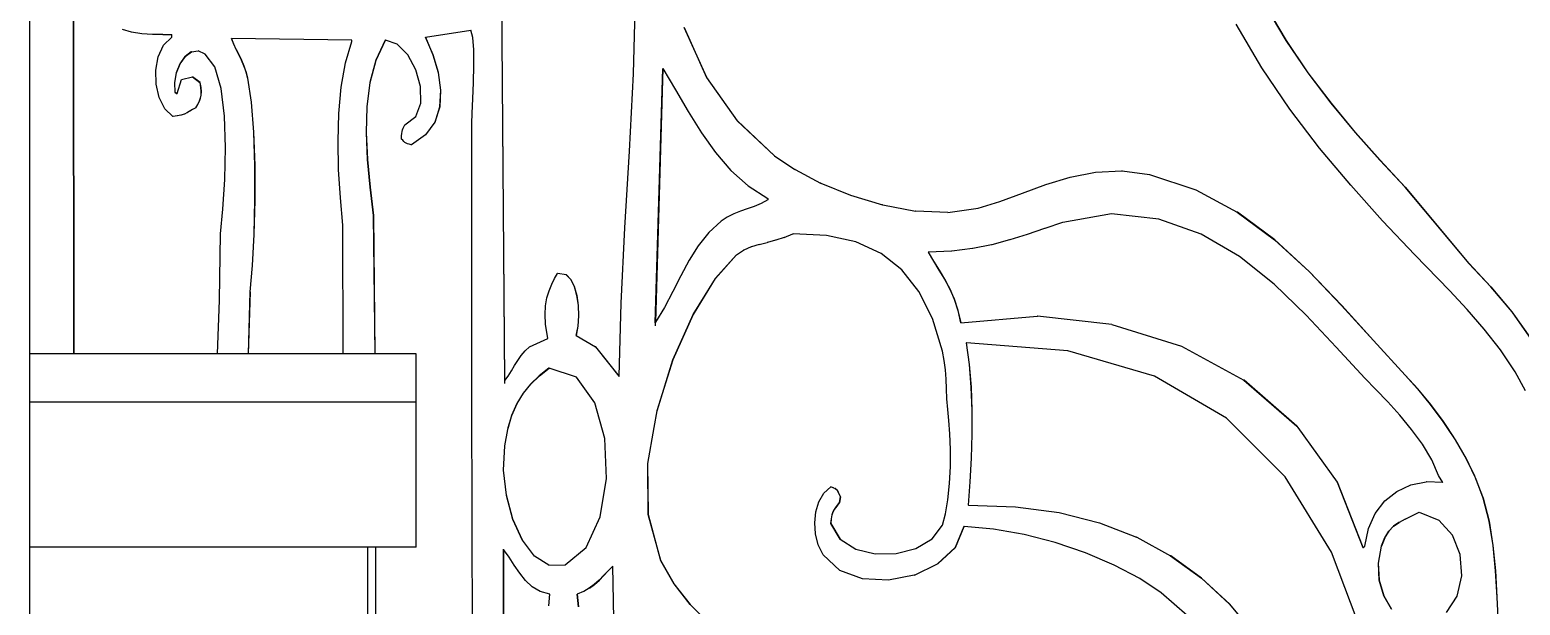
# Model space of a CAD drawing. Header units: inches. Extents: x 1397 to 20304, y -27267 to -746.
# Drawn here: x 14226.23 to 14241.66, y -21177.21 to -21171.26 of the extents above; entities that cross this region are included whole.
import ezdxf

# ---------------------------------------------------------------- set-up
doc = ezdxf.new("R2010")
doc.units = ezdxf.units.IN
doc.header["$LTSCALE"] = 17
doc.header["$MEASUREMENT"] = 0
doc.layers.add('25 BOT BAR', color=12, linetype='Continuous', lineweight=25)

msp = doc.modelspace()

# ---------------------------------------------------------------- linework, layer by layer
for p, q in [((14226.234, -21189.111), (14226.234, -21165.111)), ((14226.683, -21165.704), (14226.688, -21174.611)), ((14226.69, -21174.611), (14226.685, -21165.704)), ((14231.103, -21169.064), (14231.148, -21174.89)), ((14231.15, -21174.887), (14231.105, -21169.064)), ((14232.483, -21171.71), (14232.504, -21170.909)), ((14239.032, -21171.017), (14239.24, -21171.368)), ((14239.242, -21171.368), (14239.034, -21171.017)), ((14238.988, -21171.649), (14238.722, -21171.197)), ((14227.288, -21171.282), (14227.194, -21171.252)), ((14227.394, -21171.299), (14227.288, -21171.282)), ((14227.504, -21171.306), (14227.394, -21171.299)), ((14227.61, -21171.306), (14227.504, -21171.306)), ((14227.612, -21171.306), (14227.61, -21171.306)), ((14227.612, -21171.306), (14227.704, -21171.303)), ((14227.617, -21171.415), (14227.704, -21171.333)), ((14227.704, -21171.333), (14227.704, -21171.303)), ((14228.321, -21171.347), (14228.344, -21171.404)), ((14228.323, -21171.347), (14228.321, -21171.347)), ((14228.346, -21171.404), (14228.323, -21171.347)), ((14229.566, -21171.362), (14228.323, -21171.347)), ((14229.566, -21171.377), (14229.566, -21171.362)), ((14229.914, -21171.362), (14229.815, -21171.569)), ((14229.818, -21171.569), (14229.916, -21171.362)), ((14229.916, -21171.362), (14229.914, -21171.362)), ((14230.037, -21171.403), (14229.916, -21171.362)), ((14230.331, -21171.333), (14230.329, -21171.333)), ((14230.329, -21171.333), (14230.408, -21171.514)), ((14230.331, -21171.333), (14230.8, -21171.259)), ((14230.41, -21171.514), (14230.331, -21171.333)), ((14230.821, -21171.334), (14230.8, -21171.259)), ((14230.831, -21171.462), (14230.821, -21171.334)), ((14233.007, -21171.233), (14233.24, -21171.749)), ((14233.242, -21171.749), (14233.009, -21171.233)), ((14227.562, -21171.534), (14227.617, -21171.415)), ((14227.906, -21171.485), (14227.841, -21171.533)), ((14227.844, -21171.533), (14227.908, -21171.485)), ((14227.908, -21171.485), (14227.906, -21171.485)), ((14227.908, -21171.485), (14227.977, -21171.474)), ((14228.051, -21171.508), (14227.977, -21171.474)), ((14228.15, -21171.639), (14228.051, -21171.508)), ((14228.344, -21171.404), (14228.37, -21171.459)), ((14228.346, -21171.404), (14228.344, -21171.404)), ((14228.372, -21171.459), (14228.346, -21171.404)), ((14228.37, -21171.459), (14228.397, -21171.513)), ((14228.372, -21171.459), (14228.37, -21171.459)), ((14228.399, -21171.513), (14228.372, -21171.459)), ((14228.397, -21171.513), (14228.424, -21171.569)), ((14228.399, -21171.513), (14228.397, -21171.513)), ((14228.426, -21171.569), (14228.399, -21171.513)), ((14229.501, -21171.597), (14229.566, -21171.377)), ((14230.146, -21171.514), (14230.037, -21171.403)), ((14230.23, -21171.669), (14230.146, -21171.514)), ((14230.41, -21171.514), (14230.408, -21171.514)), ((14230.408, -21171.514), (14230.462, -21171.699)), ((14230.464, -21171.699), (14230.41, -21171.514)), ((14230.832, -21171.624), (14230.831, -21171.462)), ((14239.242, -21171.368), (14239.24, -21171.368)), ((14239.24, -21171.368), (14239.465, -21171.701)), ((14239.467, -21171.701), (14239.242, -21171.368)), ((14227.537, -21171.673), (14227.562, -21171.534)), ((14227.788, -21171.607), (14227.75, -21171.7)), ((14227.753, -21171.7), (14227.79, -21171.607)), ((14227.841, -21171.533), (14227.788, -21171.607)), ((14227.79, -21171.607), (14227.788, -21171.607)), ((14227.79, -21171.607), (14227.844, -21171.533)), ((14227.844, -21171.533), (14227.841, -21171.533)), ((14228.214, -21171.863), (14228.15, -21171.639)), ((14228.424, -21171.569), (14228.449, -21171.628)), ((14228.426, -21171.569), (14228.424, -21171.569)), ((14228.451, -21171.628), (14228.426, -21171.569)), ((14228.449, -21171.628), (14228.471, -21171.69)), ((14228.451, -21171.628), (14228.449, -21171.628)), ((14228.473, -21171.69), (14228.451, -21171.628)), ((14229.458, -21171.848), (14229.501, -21171.597)), ((14229.815, -21171.569), (14229.754, -21171.801)), ((14229.756, -21171.801), (14229.818, -21171.569)), ((14229.818, -21171.569), (14229.815, -21171.569)), ((14230.279, -21171.844), (14230.23, -21171.669)), ((14230.828, -21171.8), (14230.832, -21171.624)), ((14232.708, -21174.288), (14232.786, -21171.655)), ((14232.788, -21171.658), (14232.711, -21174.284)), ((14232.786, -21171.655), (14232.788, -21171.658)), ((14232.788, -21171.658), (14232.919, -21171.879)), ((14239.278, -21172.076), (14238.988, -21171.649)), ((14227.541, -21171.819), (14227.537, -21171.673)), ((14227.572, -21171.958), (14227.541, -21171.819)), ((14227.75, -21171.7), (14227.732, -21171.802)), ((14227.732, -21171.802), (14227.737, -21171.904)), ((14227.734, -21171.802), (14227.732, -21171.802)), ((14227.734, -21171.802), (14227.753, -21171.7)), ((14227.74, -21171.904), (14227.734, -21171.802)), ((14227.753, -21171.7), (14227.75, -21171.7)), ((14227.76, -21171.917), (14227.805, -21171.772)), ((14227.805, -21171.772), (14227.917, -21171.742)), ((14227.917, -21171.742), (14227.995, -21171.801)), ((14227.919, -21171.742), (14227.917, -21171.742)), ((14227.998, -21171.801), (14227.919, -21171.742)), ((14227.995, -21171.801), (14228.004, -21171.853)), ((14227.998, -21171.801), (14227.995, -21171.801)), ((14228.006, -21171.853), (14227.998, -21171.801)), ((14228.471, -21171.69), (14228.489, -21171.757)), ((14228.473, -21171.69), (14228.471, -21171.69)), ((14228.491, -21171.757), (14228.473, -21171.69)), ((14228.489, -21171.757), (14228.527, -21172.006)), ((14228.491, -21171.757), (14228.489, -21171.757)), ((14228.529, -21172.006), (14228.491, -21171.757)), ((14229.754, -21171.801), (14229.722, -21172.052)), ((14229.725, -21172.052), (14229.756, -21171.801)), ((14229.756, -21171.801), (14229.754, -21171.801)), ((14230.464, -21171.699), (14230.462, -21171.699)), ((14230.462, -21171.699), (14230.487, -21171.882)), ((14230.49, -21171.882), (14230.464, -21171.699)), ((14230.821, -21171.972), (14230.828, -21171.8)), ((14232.442, -21172.512), (14232.483, -21171.71)), ((14233.24, -21171.749), (14233.558, -21172.198)), ((14233.242, -21171.749), (14233.24, -21171.749)), ((14233.56, -21172.198), (14233.242, -21171.749)), ((14239.465, -21171.701), (14239.705, -21172.017)), ((14239.467, -21171.701), (14239.465, -21171.701)), ((14239.707, -21172.017), (14239.467, -21171.701)), ((14227.631, -21172.074), (14227.572, -21171.958)), ((14227.74, -21171.904), (14227.737, -21171.904)), ((14227.76, -21171.917), (14227.74, -21171.904)), ((14227.74, -21171.904), (14227.76, -21171.918)), ((14227.76, -21171.918), (14227.76, -21171.917)), ((14227.999, -21171.965), (14227.987, -21171.996)), ((14227.989, -21171.996), (14228.001, -21171.965)), ((14228.005, -21171.932), (14227.999, -21171.965)), ((14228.001, -21171.965), (14227.999, -21171.965)), ((14228.001, -21171.965), (14228.008, -21171.932)), ((14228.004, -21171.853), (14228.007, -21171.896)), ((14228.006, -21171.853), (14228.004, -21171.853)), ((14228.007, -21171.896), (14228.005, -21171.932)), ((14228.008, -21171.932), (14228.005, -21171.932)), ((14228.009, -21171.896), (14228.006, -21171.853)), ((14228.009, -21171.896), (14228.007, -21171.896)), ((14228.008, -21171.932), (14228.009, -21171.896)), ((14228.248, -21172.151), (14228.214, -21171.863)), ((14229.433, -21172.122), (14229.458, -21171.848)), ((14230.283, -21172.014), (14230.279, -21171.844)), ((14230.487, -21171.882), (14230.478, -21172.055)), ((14230.48, -21172.055), (14230.49, -21171.882)), ((14230.49, -21171.882), (14230.487, -21171.882)), ((14230.814, -21172.12), (14230.821, -21171.972)), ((14232.919, -21171.879), (14233.051, -21172.103)), ((14227.715, -21172.152), (14227.631, -21172.074)), ((14227.831, -21172.128), (14227.802, -21172.14)), ((14227.834, -21172.128), (14227.831, -21172.128)), ((14227.86, -21172.114), (14227.834, -21172.128)), ((14227.862, -21172.114), (14227.86, -21172.114)), ((14227.888, -21172.098), (14227.862, -21172.114)), ((14227.89, -21172.098), (14227.888, -21172.098)), ((14227.917, -21172.081), (14227.89, -21172.098)), ((14227.919, -21172.081), (14227.917, -21172.081)), ((14227.951, -21172.065), (14227.919, -21172.081)), ((14227.971, -21172.029), (14227.951, -21172.065)), ((14227.953, -21172.065), (14227.951, -21172.065)), ((14227.953, -21172.065), (14227.973, -21172.029)), ((14227.987, -21171.996), (14227.971, -21172.029)), ((14227.973, -21172.029), (14227.971, -21172.029)), ((14227.973, -21172.029), (14227.989, -21171.996)), ((14227.989, -21171.996), (14227.987, -21171.996)), ((14228.527, -21172.006), (14228.551, -21172.314)), ((14228.529, -21172.006), (14228.527, -21172.006)), ((14228.553, -21172.314), (14228.529, -21172.006)), ((14229.425, -21172.409), (14229.433, -21172.122)), ((14229.722, -21172.052), (14229.716, -21172.32)), ((14229.718, -21172.32), (14229.725, -21172.052)), ((14229.725, -21172.052), (14229.722, -21172.052)), ((14230.232, -21172.154), (14230.283, -21172.014)), ((14230.478, -21172.055), (14230.427, -21172.211)), ((14230.43, -21172.211), (14230.48, -21172.055)), ((14230.48, -21172.055), (14230.478, -21172.055)), ((14230.811, -21172.226), (14230.814, -21172.12)), ((14233.051, -21172.103), (14233.186, -21172.321)), ((14239.587, -21172.48), (14239.278, -21172.076)), ((14239.707, -21172.017), (14239.705, -21172.017)), ((14239.705, -21172.017), (14239.954, -21172.319)), ((14239.957, -21172.319), (14239.707, -21172.017)), ((14227.717, -21172.152), (14227.715, -21172.152)), ((14227.761, -21172.148), (14227.717, -21172.152)), ((14227.764, -21172.148), (14227.761, -21172.148)), ((14227.799, -21172.14), (14227.764, -21172.148)), ((14227.802, -21172.14), (14227.799, -21172.14)), ((14228.259, -21172.475), (14228.248, -21172.151)), ((14230.093, -21172.29), (14230.099, -21172.275)), ((14230.099, -21172.275), (14230.107, -21172.259)), ((14230.107, -21172.259), (14230.116, -21172.24)), ((14230.116, -21172.24), (14230.232, -21172.154)), ((14230.427, -21172.211), (14230.331, -21172.343)), ((14230.333, -21172.343), (14230.43, -21172.211)), ((14230.43, -21172.211), (14230.427, -21172.211)), ((14230.811, -21175.08), (14230.811, -21172.226)), ((14233.558, -21172.198), (14233.942, -21172.562)), ((14233.56, -21172.198), (14233.558, -21172.198)), ((14233.944, -21172.562), (14233.56, -21172.198)), ((14228.551, -21172.314), (14228.562, -21172.66)), ((14228.553, -21172.314), (14228.551, -21172.314)), ((14228.565, -21172.66), (14228.553, -21172.314)), ((14229.431, -21172.703), (14229.425, -21172.409)), ((14229.718, -21172.32), (14229.716, -21172.32)), ((14229.716, -21172.32), (14229.729, -21172.599)), ((14229.731, -21172.599), (14229.718, -21172.32)), ((14230.082, -21172.387), (14230.083, -21172.353)), ((14230.095, -21172.4), (14230.082, -21172.387)), ((14230.083, -21172.353), (14230.085, -21172.328)), ((14230.085, -21172.328), (14230.089, -21172.307)), ((14230.089, -21172.307), (14230.093, -21172.29)), ((14230.107, -21172.412), (14230.095, -21172.4)), ((14230.118, -21172.421), (14230.107, -21172.412)), ((14230.129, -21172.429), (14230.118, -21172.421)), ((14230.143, -21172.435), (14230.129, -21172.429)), ((14230.161, -21172.441), (14230.143, -21172.435)), ((14230.183, -21172.445), (14230.161, -21172.441)), ((14230.331, -21172.343), (14230.185, -21172.445)), ((14230.333, -21172.343), (14230.331, -21172.343)), ((14233.186, -21172.321), (14233.331, -21172.526)), ((14239.954, -21172.319), (14240.211, -21172.607)), ((14239.957, -21172.319), (14239.954, -21172.319)), ((14240.213, -21172.607), (14239.957, -21172.319)), ((14228.252, -21172.805), (14228.259, -21172.475)), ((14230.185, -21172.445), (14230.183, -21172.445)), ((14232.395, -21173.307), (14232.442, -21172.512)), ((14233.331, -21172.526), (14233.49, -21172.712)), ((14233.944, -21172.562), (14233.942, -21172.562)), ((14233.944, -21172.562), (14234.153, -21172.703)), ((14239.909, -21172.865), (14239.587, -21172.48)), ((14228.562, -21172.66), (14228.563, -21173.021)), ((14228.565, -21172.66), (14228.562, -21172.66)), ((14228.565, -21173.021), (14228.565, -21172.66)), ((14229.449, -21172.996), (14229.431, -21172.703)), ((14229.731, -21172.599), (14229.729, -21172.599)), ((14229.729, -21172.599), (14229.756, -21172.886)), ((14229.758, -21172.886), (14229.731, -21172.599)), ((14233.49, -21172.712), (14233.67, -21172.872)), ((14234.156, -21172.703), (14234.153, -21172.703)), ((14234.156, -21172.703), (14234.421, -21172.842)), ((14237.006, -21172.781), (14237.268, -21172.728)), ((14237.268, -21172.728), (14237.54, -21172.715)), ((14237.542, -21172.715), (14237.54, -21172.715)), ((14237.542, -21172.715), (14237.824, -21172.753)), ((14237.826, -21172.753), (14237.824, -21172.753)), ((14237.826, -21172.753), (14238.305, -21172.913)), ((14240.213, -21172.607), (14240.211, -21172.607)), ((14240.211, -21172.607), (14240.471, -21172.884)), ((14240.474, -21172.884), (14240.213, -21172.607)), ((14228.233, -21173.112), (14228.252, -21172.805)), ((14229.756, -21172.886), (14229.791, -21173.177)), ((14229.758, -21172.886), (14229.756, -21172.886)), ((14229.793, -21173.177), (14229.758, -21172.886)), ((14233.67, -21172.872), (14233.874, -21173.001)), ((14234.423, -21172.842), (14234.421, -21172.842)), ((14234.423, -21172.842), (14234.729, -21172.967)), ((14236.511, -21172.946), (14236.754, -21172.858)), ((14236.754, -21172.858), (14237.006, -21172.781)), ((14240.239, -21173.233), (14239.909, -21172.865)), ((14240.471, -21172.884), (14241.133, -21173.675)), ((14240.474, -21172.884), (14240.471, -21172.884)), ((14241.136, -21173.675), (14240.474, -21172.884)), ((14228.563, -21173.021), (14228.554, -21173.374)), ((14228.556, -21173.374), (14228.565, -21173.021)), ((14228.565, -21173.021), (14228.563, -21173.021)), ((14229.476, -21173.28), (14229.449, -21172.996)), ((14233.804, -21173.054), (14233.732, -21173.084)), ((14233.874, -21173.016), (14233.804, -21173.054)), ((14233.874, -21173.001), (14233.874, -21173.016)), ((14234.731, -21172.967), (14234.729, -21172.967)), ((14234.731, -21172.967), (14235.062, -21173.068)), ((14236.051, -21173.104), (14236.277, -21173.033)), ((14236.277, -21173.033), (14236.511, -21172.946)), ((14238.307, -21172.913), (14238.305, -21172.913)), ((14238.307, -21172.913), (14238.733, -21173.145)), ((14228.209, -21173.367), (14228.233, -21173.112)), ((14229.791, -21173.177), (14229.807, -21174.611)), ((14229.793, -21173.177), (14229.791, -21173.177)), ((14229.809, -21174.611), (14229.793, -21173.177)), ((14233.455, -21173.194), (14233.392, -21173.236)), ((14233.522, -21173.161), (14233.455, -21173.194)), ((14233.591, -21173.134), (14233.522, -21173.161)), ((14233.661, -21173.109), (14233.591, -21173.134)), ((14233.732, -21173.084), (14233.661, -21173.109)), ((14235.064, -21173.068), (14235.062, -21173.068)), ((14235.064, -21173.068), (14235.404, -21173.132)), ((14235.406, -21173.132), (14235.404, -21173.132)), ((14235.739, -21173.148), (14235.406, -21173.132)), ((14235.739, -21173.148), (14236.051, -21173.104)), ((14237.431, -21173.162), (14236.928, -21173.25)), ((14237.922, -21173.217), (14237.431, -21173.162)), ((14238.733, -21173.145), (14239.121, -21173.431)), ((14238.736, -21173.145), (14238.733, -21173.145)), ((14239.123, -21173.431), (14238.736, -21173.145)), ((14228.197, -21174.055), (14228.209, -21173.367)), ((14229.477, -21174.611), (14229.476, -21173.28)), ((14232.355, -21174.087), (14232.395, -21173.307)), ((14233.263, -21173.355), (14233.154, -21173.492)), ((14233.392, -21173.236), (14233.263, -21173.355)), ((14234.045, -21173.407), (14234.132, -21173.367)), ((14234.132, -21173.367), (14234.135, -21173.367)), ((14234.483, -21173.385), (14234.135, -21173.367)), ((14236.739, -21173.313), (14236.56, -21173.374)), ((14236.741, -21173.313), (14236.739, -21173.313)), ((14236.926, -21173.25), (14236.741, -21173.313)), ((14236.928, -21173.25), (14236.926, -21173.25)), ((14238.361, -21173.371), (14237.922, -21173.217)), ((14240.572, -21173.587), (14240.239, -21173.233)), ((14228.554, -21173.374), (14228.536, -21173.697)), ((14228.538, -21173.697), (14228.556, -21173.374)), ((14228.556, -21173.374), (14228.554, -21173.374)), ((14233.154, -21173.492), (14233.06, -21173.642)), ((14233.702, -21173.504), (14233.626, -21173.538)), ((14233.704, -21173.504), (14233.702, -21173.504)), ((14233.784, -21173.478), (14233.704, -21173.504)), ((14233.786, -21173.478), (14233.784, -21173.478)), ((14233.786, -21173.478), (14233.868, -21173.457)), ((14233.87, -21173.457), (14233.868, -21173.457)), ((14233.955, -21173.435), (14233.87, -21173.457)), ((14233.957, -21173.435), (14233.955, -21173.435)), ((14234.043, -21173.407), (14233.957, -21173.435)), ((14234.045, -21173.407), (14234.043, -21173.407)), ((14234.787, -21173.452), (14234.483, -21173.385)), ((14235.046, -21173.57), (14234.787, -21173.452)), ((14235.992, -21173.521), (14235.778, -21173.548)), ((14235.995, -21173.521), (14235.992, -21173.521)), ((14236.191, -21173.481), (14235.995, -21173.521)), ((14236.193, -21173.481), (14236.191, -21173.481)), ((14236.377, -21173.431), (14236.193, -21173.481)), ((14236.38, -21173.431), (14236.377, -21173.431)), ((14236.558, -21173.374), (14236.38, -21173.431)), ((14236.56, -21173.374), (14236.558, -21173.374)), ((14238.757, -21173.602), (14238.361, -21173.371)), ((14239.121, -21173.431), (14239.478, -21173.758)), ((14239.123, -21173.431), (14239.121, -21173.431)), ((14239.48, -21173.758), (14239.123, -21173.431)), ((14233.06, -21173.642), (14232.975, -21173.802)), ((14233.549, -21173.587), (14233.329, -21173.829)), ((14233.332, -21173.829), (14233.551, -21173.587)), ((14233.551, -21173.587), (14233.549, -21173.587)), ((14233.551, -21173.587), (14233.624, -21173.538)), ((14233.626, -21173.538), (14233.624, -21173.538)), ((14235.263, -21173.74), (14235.046, -21173.57)), ((14235.535, -21173.558), (14235.59, -21173.651)), ((14235.537, -21173.558), (14235.535, -21173.558)), ((14235.776, -21173.548), (14235.537, -21173.558)), ((14235.592, -21173.651), (14235.537, -21173.558)), ((14235.59, -21173.651), (14235.647, -21173.744)), ((14235.592, -21173.651), (14235.59, -21173.651)), ((14235.649, -21173.744), (14235.592, -21173.651)), ((14235.778, -21173.548), (14235.776, -21173.548)), ((14239.116, -21173.889), (14238.757, -21173.602)), ((14240.931, -21173.955), (14240.572, -21173.587)), ((14241.136, -21173.675), (14241.133, -21173.675)), ((14241.133, -21173.675), (14241.358, -21173.917)), ((14241.36, -21173.917), (14241.136, -21173.675)), ((14228.536, -21173.697), (14228.511, -21173.968)), ((14228.514, -21173.968), (14228.538, -21173.697)), ((14228.538, -21173.697), (14228.536, -21173.697)), ((14231.637, -21173.89), (14231.667, -21173.831)), ((14231.667, -21173.831), (14231.698, -21173.777)), ((14231.7, -21173.777), (14231.698, -21173.777)), ((14231.788, -21173.792), (14231.7, -21173.777)), ((14231.79, -21173.792), (14231.788, -21173.792)), ((14231.788, -21173.792), (14231.834, -21173.84)), ((14231.836, -21173.84), (14231.79, -21173.792)), ((14232.975, -21173.802), (14232.891, -21173.966)), ((14233.329, -21173.829), (14233.101, -21174.204)), ((14233.103, -21174.204), (14233.332, -21173.829)), ((14233.332, -21173.829), (14233.329, -21173.829)), ((14235.439, -21173.964), (14235.263, -21173.74)), ((14235.647, -21173.744), (14235.703, -21173.839)), ((14235.649, -21173.744), (14235.647, -21173.744)), ((14235.706, -21173.839), (14235.649, -21173.744)), ((14239.478, -21173.758), (14239.815, -21174.111)), ((14239.48, -21173.758), (14239.478, -21173.758)), ((14239.817, -21174.111), (14239.48, -21173.758)), ((14228.511, -21173.968), (14228.494, -21174.611)), ((14228.514, -21173.968), (14228.496, -21174.611)), ((14228.514, -21173.968), (14228.511, -21173.968)), ((14231.588, -21174.03), (14231.61, -21173.957)), ((14231.61, -21173.957), (14231.637, -21173.89)), ((14231.836, -21173.84), (14231.834, -21173.84)), ((14231.834, -21173.84), (14231.87, -21173.913)), ((14231.872, -21173.913), (14231.836, -21173.84)), ((14231.872, -21173.913), (14231.87, -21173.913)), ((14231.87, -21173.913), (14231.896, -21174.005)), ((14231.898, -21174.005), (14231.872, -21173.913)), ((14232.891, -21173.966), (14232.804, -21174.13)), ((14235.578, -21174.245), (14235.439, -21173.964)), ((14235.703, -21173.839), (14235.757, -21173.939)), ((14235.706, -21173.839), (14235.703, -21173.839)), ((14235.759, -21173.939), (14235.706, -21173.839)), ((14235.757, -21173.939), (14235.804, -21174.046)), ((14235.759, -21173.939), (14235.757, -21173.939)), ((14235.806, -21174.046), (14235.759, -21173.939)), ((14239.447, -21174.209), (14239.116, -21173.889)), ((14241.114, -21174.151), (14240.931, -21173.955)), ((14241.36, -21173.917), (14241.358, -21173.917)), ((14241.358, -21173.917), (14241.576, -21174.176)), ((14241.579, -21174.176), (14241.36, -21173.917)), ((14228.176, -21174.611), (14228.197, -21174.055)), ((14231.568, -21174.203), (14231.573, -21174.112)), ((14231.573, -21174.112), (14231.588, -21174.03)), ((14231.898, -21174.005), (14231.896, -21174.005)), ((14231.896, -21174.005), (14231.911, -21174.109)), ((14231.913, -21174.109), (14231.898, -21174.005)), ((14231.913, -21174.109), (14231.911, -21174.109)), ((14231.911, -21174.109), (14231.915, -21174.217)), ((14231.917, -21174.217), (14231.913, -21174.109)), ((14232.337, -21174.843), (14232.355, -21174.087)), ((14232.804, -21174.13), (14232.711, -21174.284)), ((14235.804, -21174.046), (14235.843, -21174.162)), ((14235.806, -21174.046), (14235.804, -21174.046)), ((14235.845, -21174.162), (14235.806, -21174.046)), ((14239.815, -21174.111), (14240.143, -21174.473)), ((14239.817, -21174.111), (14239.815, -21174.111)), ((14240.145, -21174.473), (14239.817, -21174.111)), ((14231.574, -21174.304), (14231.568, -21174.203)), ((14231.915, -21174.217), (14231.908, -21174.324)), ((14231.91, -21174.324), (14231.917, -21174.217)), ((14231.917, -21174.217), (14231.915, -21174.217)), ((14232.711, -21174.284), (14232.708, -21174.288)), ((14232.708, -21174.288), (14232.708, -21174.29)), ((14232.708, -21174.29), (14232.708, -21174.319)), ((14232.708, -21174.29), (14232.708, -21174.29)), ((14233.101, -21174.204), (14232.89, -21174.673)), ((14232.892, -21174.673), (14233.103, -21174.204)), ((14233.103, -21174.204), (14233.101, -21174.204)), ((14235.681, -21174.582), (14235.578, -21174.245)), ((14235.843, -21174.162), (14235.871, -21174.29)), ((14235.845, -21174.162), (14235.843, -21174.162)), ((14235.874, -21174.289), (14235.845, -21174.162)), ((14235.871, -21174.29), (14235.874, -21174.289)), ((14235.874, -21174.289), (14236.664, -21174.222)), ((14236.666, -21174.222), (14236.664, -21174.222)), ((14236.664, -21174.222), (14236.665, -21174.222)), ((14236.666, -21174.222), (14236.665, -21174.222)), ((14237.434, -21174.306), (14236.666, -21174.222)), ((14239.757, -21174.54), (14239.447, -21174.209)), ((14241.292, -21174.355), (14241.114, -21174.151)), ((14241.576, -21174.176), (14241.78, -21174.462)), ((14241.579, -21174.176), (14241.576, -21174.176)), ((14241.782, -21174.462), (14241.579, -21174.176)), ((14231.597, -21174.451), (14231.574, -21174.304)), ((14231.908, -21174.324), (14231.889, -21174.421)), ((14231.891, -21174.421), (14231.889, -21174.421)), ((14231.891, -21174.421), (14231.91, -21174.324)), ((14231.891, -21174.421), (14232.091, -21174.539)), ((14231.91, -21174.324), (14231.908, -21174.324)), ((14237.436, -21174.306), (14237.434, -21174.306)), ((14237.436, -21174.306), (14238.156, -21174.53)), ((14241.459, -21174.57), (14241.292, -21174.355)), ((14231.322, -21174.627), (14231.362, -21174.58)), ((14231.362, -21174.58), (14231.406, -21174.539)), ((14231.406, -21174.539), (14231.597, -21174.451)), ((14232.093, -21174.539), (14232.091, -21174.539)), ((14232.091, -21174.539), (14232.337, -21174.846)), ((14232.337, -21174.843), (14232.093, -21174.539)), ((14235.7, -21174.68), (14235.681, -21174.582)), ((14235.928, -21174.495), (14235.96, -21174.72)), ((14235.93, -21174.495), (14235.928, -21174.495)), ((14235.962, -21174.72), (14235.93, -21174.495)), ((14236.981, -21174.58), (14235.93, -21174.495)), ((14237.876, -21174.84), (14236.981, -21174.58)), ((14238.158, -21174.53), (14238.156, -21174.53)), ((14238.158, -21174.53), (14238.803, -21174.884)), ((14240.056, -21174.861), (14239.757, -21174.54)), ((14240.143, -21174.473), (14240.471, -21174.831)), ((14240.145, -21174.473), (14240.143, -21174.473)), ((14240.474, -21174.831), (14240.145, -21174.473)), ((14241.61, -21174.796), (14241.459, -21174.57)), ((14231.22, -21174.786), (14231.253, -21174.732)), ((14231.253, -21174.732), (14231.287, -21174.679)), ((14231.287, -21174.679), (14231.322, -21174.627)), ((14231.608, -21174.758), (14231.507, -21174.839)), ((14231.509, -21174.839), (14231.61, -21174.758)), ((14231.61, -21174.758), (14231.608, -21174.758)), ((14231.893, -21174.853), (14231.61, -21174.758)), ((14232.89, -21174.673), (14232.724, -21175.2)), ((14232.727, -21175.2), (14232.892, -21174.673)), ((14232.892, -21174.673), (14232.89, -21174.673)), ((14235.712, -21174.776), (14235.7, -21174.68)), ((14235.962, -21174.72), (14235.96, -21174.72)), ((14235.96, -21174.72), (14235.979, -21174.955)), ((14235.981, -21174.955), (14235.962, -21174.72)), ((14231.148, -21174.89), (14231.15, -21174.887)), ((14231.148, -21174.89), (14231.148, -21174.919)), ((14231.15, -21174.887), (14231.185, -21174.84)), ((14231.185, -21174.84), (14231.22, -21174.786)), ((14231.507, -21174.839), (14231.418, -21174.924)), ((14231.421, -21174.924), (14231.509, -21174.839)), ((14231.509, -21174.839), (14231.507, -21174.839)), ((14232.084, -21175.116), (14231.893, -21174.853)), ((14232.337, -21174.846), (14232.337, -21174.843)), ((14235.719, -21174.874), (14235.712, -21174.776)), ((14235.724, -21174.974), (14235.719, -21174.874)), ((14238.622, -21175.275), (14237.876, -21174.84)), ((14238.803, -21174.884), (14239.35, -21175.358)), ((14238.806, -21174.884), (14238.803, -21174.884)), ((14239.352, -21175.358), (14238.806, -21174.884)), ((14240.17, -21174.978), (14240.056, -21174.861)), ((14240.471, -21174.831), (14240.6, -21174.974)), ((14240.474, -21174.831), (14240.471, -21174.831)), ((14240.603, -21174.974), (14240.474, -21174.831)), ((14241.717, -21174.994), (14241.61, -21174.796)), ((14231.342, -21175.018), (14231.276, -21175.125)), ((14231.278, -21175.125), (14231.344, -21175.018)), ((14231.418, -21174.924), (14231.342, -21175.018)), ((14231.344, -21175.018), (14231.342, -21175.018)), ((14231.344, -21175.018), (14231.421, -21174.924)), ((14231.421, -21174.924), (14231.418, -21174.924)), ((14235.729, -21175.077), (14235.724, -21174.974)), ((14235.981, -21174.955), (14235.979, -21174.955)), ((14235.979, -21174.955), (14235.988, -21175.197)), ((14235.99, -21175.197), (14235.981, -21174.955)), ((14240.292, -21175.106), (14240.17, -21174.978)), ((14240.6, -21174.974), (14240.733, -21175.135)), ((14240.603, -21174.974), (14240.6, -21174.974)), ((14240.735, -21175.135), (14240.603, -21174.974)), ((14230.823, -21180.233), (14230.811, -21175.08)), ((14231.276, -21175.125), (14231.222, -21175.248)), ((14231.225, -21175.248), (14231.278, -21175.125)), ((14231.278, -21175.125), (14231.276, -21175.125)), ((14232.186, -21175.487), (14232.084, -21175.116)), ((14232.724, -21175.2), (14232.694, -21175.374)), ((14232.696, -21175.374), (14232.727, -21175.2)), ((14232.727, -21175.2), (14232.724, -21175.2)), ((14235.737, -21175.186), (14235.729, -21175.077)), ((14235.748, -21175.3), (14235.737, -21175.186)), ((14235.988, -21175.197), (14235.987, -21175.374)), ((14235.99, -21175.197), (14235.988, -21175.197)), ((14235.99, -21175.374), (14235.99, -21175.197)), ((14240.417, -21175.245), (14240.292, -21175.106)), ((14240.733, -21175.135), (14240.865, -21175.312)), ((14240.735, -21175.135), (14240.733, -21175.135)), ((14240.867, -21175.312), (14240.735, -21175.135)), ((14231.185, -21175.374), (14231.18, -21175.393)), ((14231.182, -21175.393), (14231.187, -21175.374)), ((14231.222, -21175.248), (14231.185, -21175.374)), ((14231.185, -21175.374), (14231.187, -21175.374)), ((14231.187, -21175.374), (14231.225, -21175.248)), ((14231.225, -21175.248), (14231.222, -21175.248)), ((14232.694, -21175.374), (14232.63, -21175.747)), ((14232.632, -21175.747), (14232.696, -21175.374)), ((14232.694, -21175.374), (14232.696, -21175.374)), ((14235.76, -21175.439), (14235.748, -21175.3)), ((14235.987, -21175.374), (14235.99, -21175.374)), ((14235.987, -21175.374), (14235.987, -21175.443)), ((14235.989, -21175.443), (14235.99, -21175.374)), ((14239.23, -21175.883), (14238.622, -21175.275)), ((14239.352, -21175.358), (14239.35, -21175.358)), ((14239.35, -21175.358), (14239.362, -21175.374)), ((14239.364, -21175.374), (14239.352, -21175.358)), ((14239.362, -21175.374), (14239.364, -21175.374)), ((14239.362, -21175.374), (14239.769, -21175.939)), ((14239.771, -21175.939), (14239.364, -21175.374)), ((14240.539, -21175.393), (14240.417, -21175.245)), ((14240.867, -21175.312), (14240.865, -21175.312)), ((14240.865, -21175.312), (14240.906, -21175.374)), ((14240.908, -21175.374), (14240.867, -21175.312)), ((14240.906, -21175.374), (14240.908, -21175.374)), ((14240.906, -21175.374), (14240.99, -21175.501)), ((14240.992, -21175.501), (14240.908, -21175.374)), ((14231.18, -21175.393), (14231.148, -21175.563)), ((14231.15, -21175.563), (14231.182, -21175.393)), ((14231.182, -21175.393), (14231.18, -21175.393)), ((14232.203, -21175.902), (14232.186, -21175.487)), ((14235.766, -21175.602), (14235.76, -21175.439)), ((14235.987, -21175.443), (14235.98, -21175.69)), ((14235.982, -21175.69), (14235.989, -21175.443)), ((14235.989, -21175.443), (14235.987, -21175.443)), ((14240.651, -21175.547), (14240.539, -21175.393)), ((14240.99, -21175.501), (14241.104, -21175.698)), ((14240.992, -21175.501), (14240.99, -21175.501)), ((14241.106, -21175.698), (14240.992, -21175.501)), ((14231.148, -21175.563), (14231.136, -21175.813)), ((14231.138, -21175.813), (14231.15, -21175.563)), ((14231.15, -21175.563), (14231.148, -21175.563)), ((14235.764, -21175.777), (14235.766, -21175.602)), ((14240.747, -21175.707), (14240.651, -21175.547)), ((14231.138, -21175.813), (14231.136, -21175.813)), ((14231.136, -21175.813), (14231.166, -21176.074)), ((14231.168, -21176.074), (14231.138, -21175.813)), ((14232.63, -21175.747), (14232.634, -21176.275)), ((14232.632, -21175.747), (14232.63, -21175.747)), ((14232.636, -21176.275), (14232.632, -21175.747)), ((14235.755, -21175.954), (14235.764, -21175.777)), ((14235.98, -21175.69), (14235.967, -21175.936)), ((14235.969, -21175.936), (14235.982, -21175.69)), ((14235.982, -21175.69), (14235.98, -21175.69)), ((14240.819, -21175.871), (14240.747, -21175.707)), ((14241.106, -21175.698), (14241.104, -21175.698)), ((14241.104, -21175.698), (14241.189, -21175.874)), ((14241.191, -21175.873), (14241.106, -21175.698)), ((14232.138, -21176.299), (14232.203, -21175.902)), ((14234.455, -21176.053), (14234.525, -21175.988)), ((14234.527, -21175.988), (14234.525, -21175.988)), ((14234.552, -21175.996), (14234.527, -21175.988)), ((14235.739, -21176.121), (14235.755, -21175.954)), ((14235.967, -21175.936), (14235.95, -21176.178)), ((14235.952, -21176.178), (14235.969, -21175.936)), ((14235.969, -21175.936), (14235.967, -21175.936)), ((14239.71, -21176.664), (14239.23, -21175.883)), ((14239.769, -21175.939), (14240.034, -21176.617)), ((14239.771, -21175.939), (14239.769, -21175.939)), ((14240.036, -21176.616), (14239.771, -21175.939)), ((14240.386, -21176.034), (14240.53, -21175.968)), ((14240.53, -21175.968), (14240.691, -21175.937)), ((14240.693, -21175.937), (14240.691, -21175.937)), ((14240.864, -21175.944), (14240.693, -21175.937)), ((14240.864, -21175.944), (14240.819, -21175.871)), ((14241.189, -21175.874), (14241.191, -21175.873)), ((14241.189, -21175.874), (14241.202, -21175.901)), ((14241.204, -21175.901), (14241.191, -21175.873)), ((14241.202, -21175.901), (14241.279, -21176.105)), ((14241.204, -21175.901), (14241.202, -21175.901)), ((14241.281, -21176.105), (14241.204, -21175.901)), ((14231.168, -21176.074), (14231.166, -21176.074)), ((14231.166, -21176.074), (14231.232, -21176.323)), ((14231.234, -21176.323), (14231.168, -21176.074)), ((14234.373, -21176.245), (14234.404, -21176.141)), ((14234.404, -21176.141), (14234.455, -21176.053)), ((14234.554, -21175.996), (14234.552, -21175.996)), ((14234.554, -21175.996), (14234.571, -21176.005)), ((14234.574, -21176.005), (14234.571, -21176.005)), ((14234.571, -21176.005), (14234.585, -21176.015)), ((14234.587, -21176.015), (14234.574, -21176.005)), ((14234.587, -21176.015), (14234.585, -21176.015)), ((14234.585, -21176.015), (14234.595, -21176.028)), ((14234.598, -21176.028), (14234.587, -21176.015)), ((14234.595, -21176.028), (14234.604, -21176.045)), ((14234.598, -21176.028), (14234.595, -21176.028)), ((14234.607, -21176.045), (14234.598, -21176.028)), ((14234.607, -21176.045), (14234.604, -21176.045)), ((14234.604, -21176.045), (14234.614, -21176.065)), ((14234.616, -21176.065), (14234.607, -21176.045)), ((14234.616, -21176.065), (14234.614, -21176.065)), ((14234.614, -21176.065), (14234.626, -21176.09)), ((14234.626, -21176.09), (14234.615, -21176.149)), ((14234.628, -21176.09), (14234.616, -21176.065)), ((14234.617, -21176.149), (14234.628, -21176.09)), ((14234.628, -21176.09), (14234.626, -21176.09)), ((14235.714, -21176.268), (14235.739, -21176.121)), ((14240.163, -21176.262), (14240.262, -21176.133)), ((14240.262, -21176.133), (14240.386, -21176.034)), ((14241.279, -21176.105), (14241.341, -21176.343)), ((14241.281, -21176.105), (14241.279, -21176.105)), ((14241.343, -21176.343), (14241.281, -21176.105)), ((14231.995, -21176.617), (14232.138, -21176.299)), ((14232.634, -21176.275), (14232.764, -21176.749)), ((14232.636, -21176.275), (14232.634, -21176.275)), ((14232.766, -21176.749), (14232.636, -21176.275)), ((14234.361, -21176.359), (14234.373, -21176.245)), ((14234.537, -21176.277), (14234.529, -21176.317)), ((14234.532, -21176.317), (14234.539, -21176.277)), ((14234.548, -21176.247), (14234.537, -21176.277)), ((14234.539, -21176.277), (14234.537, -21176.277)), ((14234.539, -21176.277), (14234.55, -21176.247)), ((14234.561, -21176.222), (14234.548, -21176.247)), ((14234.55, -21176.247), (14234.548, -21176.247)), ((14234.55, -21176.247), (14234.563, -21176.222)), ((14234.577, -21176.2), (14234.561, -21176.222)), ((14234.563, -21176.222), (14234.561, -21176.222)), ((14234.563, -21176.222), (14234.579, -21176.2)), ((14234.595, -21176.177), (14234.577, -21176.2)), ((14234.579, -21176.2), (14234.577, -21176.2)), ((14234.579, -21176.2), (14234.597, -21176.177)), ((14234.615, -21176.149), (14234.595, -21176.177)), ((14234.597, -21176.177), (14234.595, -21176.177)), ((14234.597, -21176.177), (14234.617, -21176.149)), ((14234.617, -21176.149), (14234.615, -21176.149)), ((14235.681, -21176.383), (14235.714, -21176.268)), ((14235.952, -21176.178), (14235.95, -21176.178)), ((14235.952, -21176.178), (14236.438, -21176.193)), ((14236.44, -21176.193), (14236.438, -21176.193)), ((14236.44, -21176.193), (14236.89, -21176.254)), ((14236.892, -21176.254), (14236.89, -21176.254)), ((14236.892, -21176.254), (14237.307, -21176.36)), ((14240.093, -21176.419), (14240.163, -21176.262)), ((14240.473, -21176.321), (14240.541, -21176.288)), ((14240.543, -21176.288), (14240.541, -21176.288)), ((14240.543, -21176.288), (14240.617, -21176.251)), ((14240.617, -21176.251), (14240.821, -21176.331)), ((14231.234, -21176.323), (14231.232, -21176.323)), ((14231.232, -21176.323), (14231.331, -21176.541)), ((14231.333, -21176.541), (14231.234, -21176.323)), ((14234.369, -21176.475), (14234.361, -21176.359)), ((14234.529, -21176.317), (14234.525, -21176.368)), ((14234.527, -21176.368), (14234.525, -21176.368)), ((14234.525, -21176.368), (14234.622, -21176.53)), ((14234.527, -21176.368), (14234.532, -21176.317)), ((14234.624, -21176.53), (14234.527, -21176.368)), ((14234.532, -21176.317), (14234.529, -21176.317)), ((14235.576, -21176.527), (14235.681, -21176.383)), ((14235.905, -21176.398), (14235.814, -21176.617)), ((14235.816, -21176.617), (14235.907, -21176.398)), ((14235.907, -21176.398), (14235.905, -21176.398)), ((14236.21, -21176.424), (14235.907, -21176.398)), ((14236.528, -21176.481), (14236.21, -21176.424)), ((14237.309, -21176.36), (14237.307, -21176.36)), ((14237.309, -21176.36), (14237.691, -21176.509)), ((14240.056, -21176.603), (14240.093, -21176.419)), ((14240.302, -21176.447), (14240.26, -21176.515)), ((14240.262, -21176.515), (14240.304, -21176.447)), ((14240.351, -21176.396), (14240.302, -21176.447)), ((14240.304, -21176.447), (14240.302, -21176.447)), ((14240.304, -21176.447), (14240.353, -21176.396)), ((14240.408, -21176.355), (14240.351, -21176.396)), ((14240.353, -21176.396), (14240.351, -21176.396)), ((14240.353, -21176.396), (14240.41, -21176.355)), ((14240.41, -21176.355), (14240.408, -21176.355)), ((14240.471, -21176.321), (14240.41, -21176.355)), ((14240.473, -21176.321), (14240.471, -21176.321)), ((14240.963, -21176.486), (14240.821, -21176.331)), ((14241.341, -21176.343), (14241.381, -21176.595)), ((14241.343, -21176.343), (14241.341, -21176.343)), ((14241.383, -21176.595), (14241.343, -21176.343)), ((14231.331, -21176.541), (14231.457, -21176.706)), ((14231.333, -21176.541), (14231.331, -21176.541)), ((14231.46, -21176.706), (14231.333, -21176.541)), ((14234.397, -21176.588), (14234.369, -21176.475)), ((14234.447, -21176.69), (14234.397, -21176.588)), ((14234.624, -21176.53), (14234.622, -21176.53)), ((14234.624, -21176.53), (14234.785, -21176.633)), ((14235.408, -21176.626), (14235.576, -21176.527)), ((14236.85, -21176.565), (14236.528, -21176.481)), ((14237.164, -21176.672), (14236.85, -21176.565)), ((14237.693, -21176.509), (14237.691, -21176.509)), ((14237.693, -21176.509), (14238.042, -21176.7)), ((14240.036, -21176.616), (14240.056, -21176.603)), ((14240.225, -21176.603), (14240.193, -21176.779)), ((14240.195, -21176.779), (14240.227, -21176.603)), ((14240.26, -21176.515), (14240.225, -21176.603)), ((14240.227, -21176.603), (14240.225, -21176.603)), ((14240.262, -21176.515), (14240.227, -21176.603)), ((14240.262, -21176.515), (14240.26, -21176.515)), ((14241.043, -21176.688), (14240.963, -21176.486)), ((14241.381, -21176.595), (14241.406, -21176.857)), ((14241.383, -21176.595), (14241.381, -21176.595)), ((14241.408, -21176.857), (14241.383, -21176.595)), ((14229.813, -21176.611), (14229.813, -21177.159)), ((14229.815, -21177.159), (14229.815, -21176.611)), ((14231.137, -21176.632), (14231.137, -21181.067)), ((14231.139, -21176.635), (14231.137, -21176.632)), ((14231.139, -21181.066), (14231.139, -21176.635)), ((14231.195, -21176.714), (14231.139, -21176.635)), ((14231.25, -21176.799), (14231.195, -21176.714)), ((14231.46, -21176.706), (14231.457, -21176.706)), ((14231.607, -21176.797), (14231.46, -21176.706)), ((14231.776, -21176.793), (14231.995, -21176.617)), ((14232.766, -21176.749), (14232.764, -21176.749)), ((14232.764, -21176.749), (14232.902, -21176.992)), ((14232.904, -21176.992), (14232.766, -21176.749)), ((14234.619, -21176.855), (14234.447, -21176.69)), ((14234.787, -21176.633), (14234.785, -21176.633)), ((14234.787, -21176.633), (14234.987, -21176.682)), ((14234.987, -21176.682), (14235.204, -21176.679)), ((14235.204, -21176.679), (14235.408, -21176.626)), ((14235.814, -21176.617), (14235.632, -21176.786)), ((14235.634, -21176.786), (14235.816, -21176.617)), ((14235.816, -21176.617), (14235.814, -21176.617)), ((14237.459, -21176.798), (14237.164, -21176.672)), ((14238.042, -21176.7), (14238.363, -21176.932)), ((14238.045, -21176.7), (14238.042, -21176.7)), ((14238.365, -21176.932), (14238.045, -21176.7)), ((14240.071, -21177.617), (14239.71, -21176.664)), ((14240.034, -21176.617), (14240.036, -21176.616)), ((14241.06, -21176.908), (14241.043, -21176.688)), ((14231.306, -21176.882), (14231.25, -21176.799)), ((14231.366, -21176.958), (14231.306, -21176.882)), ((14231.607, -21176.797), (14231.776, -21176.793)), ((14232.174, -21176.906), (14232.127, -21176.953)), ((14232.13, -21176.953), (14232.177, -21176.906)), ((14232.221, -21176.857), (14232.174, -21176.906)), ((14232.177, -21176.906), (14232.174, -21176.906)), ((14232.177, -21176.906), (14232.223, -21176.857)), ((14232.27, -21176.808), (14232.221, -21176.857)), ((14232.223, -21176.857), (14232.221, -21176.857)), ((14232.223, -21176.857), (14232.27, -21176.81)), ((14232.27, -21176.81), (14232.27, -21176.808)), ((14232.283, -21177.534), (14232.27, -21176.81)), ((14234.854, -21176.941), (14234.619, -21176.855)), ((14235.391, -21176.901), (14235.124, -21176.955)), ((14235.393, -21176.901), (14235.391, -21176.901)), ((14235.393, -21176.901), (14235.632, -21176.786)), ((14235.634, -21176.786), (14235.632, -21176.786)), ((14237.724, -21176.937), (14237.459, -21176.798)), ((14240.193, -21176.779), (14240.203, -21176.955)), ((14240.195, -21176.779), (14240.193, -21176.779)), ((14240.205, -21176.955), (14240.195, -21176.779)), ((14241.012, -21177.118), (14241.06, -21176.908)), ((14241.406, -21176.857), (14241.423, -21177.13)), ((14241.408, -21176.857), (14241.406, -21176.857)), ((14241.425, -21177.13), (14241.408, -21176.857)), ((14231.436, -21177.023), (14231.366, -21176.958)), ((14231.519, -21177.072), (14231.436, -21177.023)), ((14231.619, -21177.1), (14231.519, -21177.072)), ((14231.967, -21177.072), (14231.902, -21177.1)), ((14231.969, -21177.072), (14231.967, -21177.072)), ((14232.025, -21177.037), (14231.969, -21177.072)), ((14232.078, -21176.997), (14232.025, -21177.037)), ((14232.028, -21177.037), (14232.025, -21177.037)), ((14232.028, -21177.037), (14232.081, -21176.997)), ((14232.127, -21176.953), (14232.078, -21176.997)), ((14232.081, -21176.997), (14232.078, -21176.997)), ((14232.081, -21176.997), (14232.13, -21176.953)), ((14232.13, -21176.953), (14232.127, -21176.953)), ((14232.902, -21176.992), (14233.069, -21177.205)), ((14232.904, -21176.992), (14232.902, -21176.992)), ((14233.071, -21177.205), (14232.904, -21176.992)), ((14235.124, -21176.955), (14234.854, -21176.941)), ((14237.947, -21177.086), (14237.724, -21176.937)), ((14238.365, -21176.932), (14238.363, -21176.932)), ((14238.363, -21176.932), (14238.654, -21177.203)), ((14238.656, -21177.203), (14238.365, -21176.932)), ((14240.205, -21176.955), (14240.203, -21176.955)), ((14240.203, -21176.955), (14240.25, -21177.117)), ((14240.252, -21177.117), (14240.205, -21176.955)), ((14229.813, -21177.159), (14229.791, -21179.896)), ((14229.793, -21179.896), (14229.815, -21177.159)), ((14229.815, -21177.159), (14229.813, -21177.159)), ((14231.608, -21177.22), (14231.619, -21177.1)), ((14231.9, -21177.1), (14231.914, -21177.231)), ((14231.902, -21177.1), (14231.9, -21177.1)), ((14231.916, -21177.231), (14231.902, -21177.1)), ((14233.069, -21177.205), (14233.257, -21177.394)), ((14233.071, -21177.205), (14233.069, -21177.205)), ((14233.259, -21177.394), (14233.071, -21177.205)), ((14238.351, -21177.437), (14237.947, -21177.086)), ((14238.656, -21177.203), (14238.654, -21177.203)), ((14238.654, -21177.203), (14238.772, -21177.344)), ((14238.774, -21177.344), (14238.656, -21177.203)), ((14240.25, -21177.117), (14240.33, -21177.254)), ((14240.252, -21177.117), (14240.25, -21177.117)), ((14240.332, -21177.254), (14240.252, -21177.117)), ((14240.899, -21177.289), (14241.012, -21177.118)), ((14241.423, -21177.13), (14241.436, -21177.411)), ((14241.425, -21177.13), (14241.423, -21177.13)), ((14241.439, -21177.411), (14241.425, -21177.13))]:
    msp.add_line(p, q)
at = {"layer": '25 BOT BAR'}
for p, q in [((14226.234, -21195.486), (14226.234, -21097.111)), ((14230.234, -21174.611), (14226.234, -21174.611)), ((14230.234, -21175.111), (14230.234, -21174.611)), ((14230.234, -21175.111), (14226.234, -21175.111)), ((14230.234, -21176.611), (14230.234, -21175.111)), ((14230.234, -21176.611), (14226.234, -21176.611)), ((14229.734, -21177.611), (14229.734, -21176.611))]:
    msp.add_line(p, q, dxfattribs=at)

doc.saveas('drawing.dxf')
